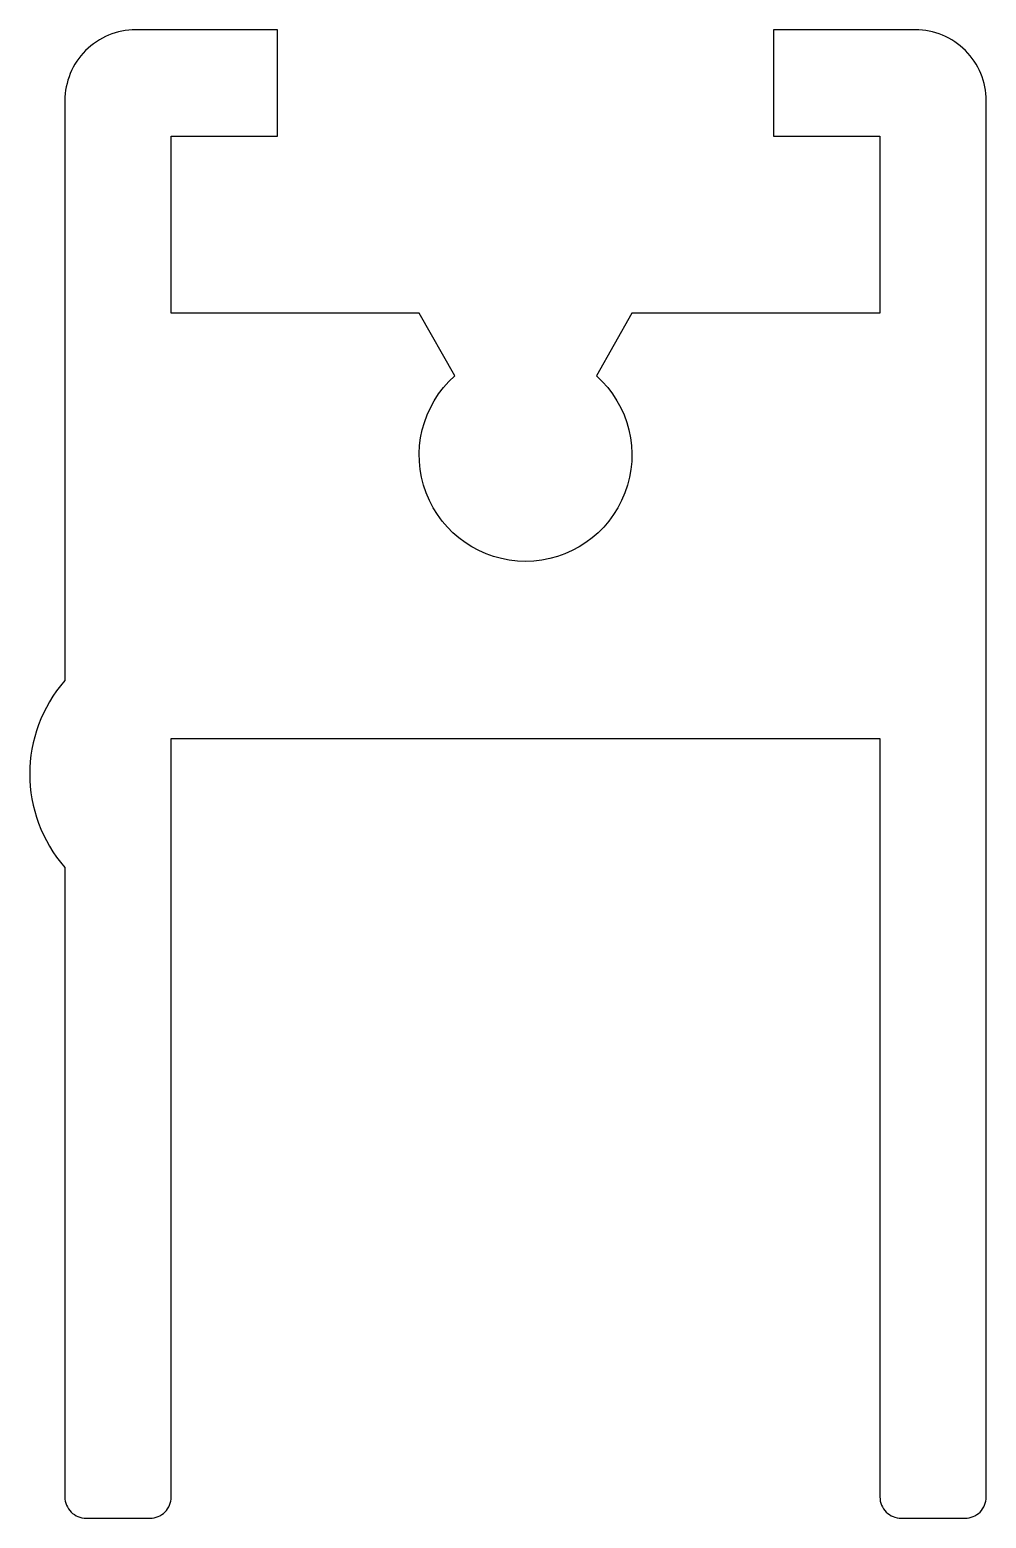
# Model space of a CAD drawing. Extents: x 263.3 to 276.8, y 250.2 to 271.2.
import ezdxf

# ---------------------------------------------------------------- set-up
doc = ezdxf.new("R2010")
doc.units = 0
doc.layers.add('ANA', color=220, linetype='CONTINUOUS')

msp = doc.modelspace()

# ---------------------------------------------------------------- linework, layer by layer
at = {"layer": 'ANA'}
msp.add_lwpolyline([(273.761, 271.248), (273.761, 269.748), (275.261, 269.748), (275.261, 267.248), (271.761, 267.248), (271.261, 266.366, -0.6885), (270.261, 263.748, -0.6885), (269.261, 266.366), (268.761, 267.248), (265.261, 267.248), (265.261, 269.748), (266.761, 269.748), (266.761, 271.248), (264.761, 271.248, 0.414214), (263.761, 270.248), (263.761, 262.066, 0.375944), (263.761, 259.43), (263.761, 250.548, 0.414214), (264.061, 250.248), (264.961, 250.248, 0.414214), (265.261, 250.548), (265.261, 261.248), (270.261, 261.248), (275.261, 261.248), (275.261, 250.548, 0.414214), (275.561, 250.248), (276.461, 250.248, 0.414214), (276.761, 250.548), (276.761, 270.248, 0.414214), (275.761, 271.248)], format="xyb", close=True, dxfattribs=at)

doc.saveas('drawing.dxf')
